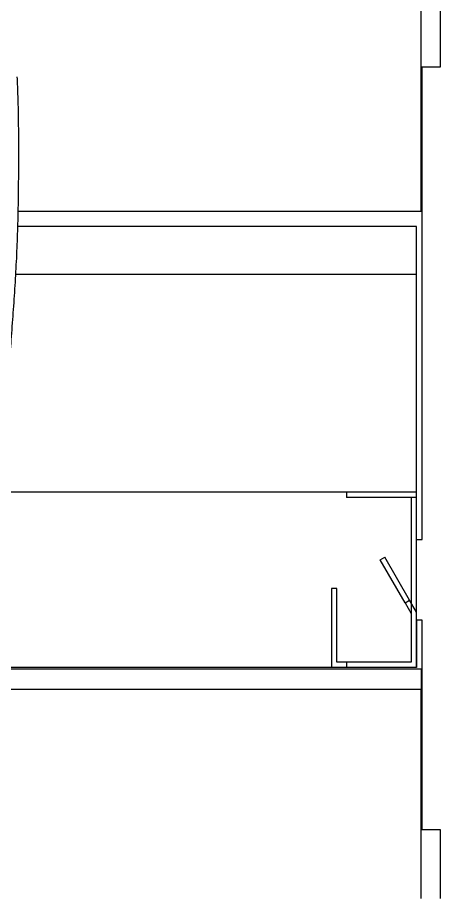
# Model space of a CAD drawing. Header units: millimetres. Extents: x -13464 to 9471, y -517 to 17126.
# Drawn here: x -9925 to -9683, y 3793 to 4295 of the extents above; entities that cross this region are included whole.
import ezdxf

# ---------------------------------------------------------------- set-up
doc = ezdxf.new("R2010")
doc.units = ezdxf.units.MM

msp = doc.modelspace()

# ---------------------------------------------------------------- linework, layer by layer
at = {"color": 7, "linetype": 'Continuous', "lineweight": 25}
for p, q in [((-9694.13, 4266.8), (-9694.13, 4331.8)), ((-9683.13, 4266.8), (-9683.13, 4331.8)), ((-9694.13, 4266.8), (-9683.13, 4266.8)), ((-9694.13, 4184.3), (-9694.13, 4266.8)), ((-9693.63, 3997.3), (-9693.63, 4266.8)), ((-9694.13, 4184.3), (-9924.25, 4184.3)), ((-9696.83, 4175.8), (-9924.45, 4175.8)), ((-9696.83, 4148.36), (-9696.83, 4175.8)), ((-9696.83, 4148.36), (-9925.62, 4148.36)), ((-9696.83, 4024.3), (-9696.83, 4148.36)), ((-9696.83, 4024.3), (-9937.21, 4024.3)), ((-9736.83, 4024.3), (-9736.83, 4021.3)), ((-9696.83, 4021.3), (-9696.83, 4024.3)), ((-9699.83, 4021.3), (-9736.83, 4021.3)), ((-9699.83, 4021.3), (-9699.83, 3927.3)), ((-9696.83, 4021.3), (-9699.83, 4021.3)), ((-9696.83, 3997.3), (-9696.83, 4021.3)), ((-9696.83, 3997.3), (-9693.63, 3997.3)), ((-9696.83, 3924.3), (-9696.83, 3997.3)), ((-9717.51, 3985.71), (-9714.91, 3987.21)), ((-9703.32, 3961.14), (-9717.51, 3985.71)), ((-9700.72, 3962.64), (-9714.91, 3987.21)), ((-9745.33, 3969.3), (-9745.33, 3924.3)), ((-9742.33, 3969.3), (-9745.33, 3969.3)), ((-9742.33, 3927.3), (-9742.33, 3969.3)), ((-9703.32, 3961.14), (-9700.72, 3962.64)), ((-9703.32, 3961.14), (-9699.83, 3955.1)), ((-9696.83, 3955.9), (-9700.72, 3962.64)), ((-9699.83, 3955.1), (-9699.83, 3927.3)), ((-9696.83, 3951.3), (-9696.83, 3955.9)), ((-9696.83, 3951.3), (-9696.83, 3924.3)), ((-9693.63, 3951.3), (-9696.83, 3951.3)), ((-9693.63, 3831.8), (-9693.63, 3951.3)), ((-9694.13, 3923.3), (-9943.46, 3923.3)), ((-9736.83, 3924.3), (-9943.39, 3924.3)), ((-9696.83, 3924.3), (-9745.33, 3924.3)), ((-9699.83, 3927.3), (-9742.33, 3927.3)), ((-9699.83, 3927.3), (-9736.83, 3927.3)), ((-9736.83, 3927.3), (-9736.83, 3924.3)), ((-9696.83, 3924.3), (-9736.83, 3924.3)), ((-9694.13, 3923.3), (-9694.13, 3911.76)), ((-9694.13, 3911.76), (-9944.26, 3911.76)), ((-9694.13, 3831.8), (-9694.13, 3911.76)), ((-9683.13, 3831.8), (-9694.13, 3831.8)), ((-9694.13, 3792.65), (-9694.13, 3831.8)), ((-9683.13, 3792.65), (-9683.13, 3831.8))]:
    msp.add_line(p, q, dxfattribs=at)
msp.add_open_spline([(-9930.79, 4074.75), (-9930.64, 4076.85), (-9930.32, 4081.35), (-9929.86, 4088.35), (-9929.34, 4095.79), (-9928.78, 4103.4), (-9928.19, 4111.13), (-9927.4, 4121.41), (-9926.46, 4134.33), (-9925.48, 4149.97), (-9924.79, 4164.42), (-9924.36, 4177.64), (-9924.12, 4189.6), (-9923.97, 4201.5), (-9923.9, 4213.51), (-9923.91, 4225.59), (-9924.03, 4237.73), (-9924.27, 4249.62), (-9924.6, 4257.43), (-9924.75, 4261.19)], degree=3, knots=[0, 0, 0, 0, 0.0391042, 0.0839582, 0.1273683, 0.1691216, 0.2097586, 0.2501239, 0.3308291, 0.4117825, 0.4931925, 0.5547321, 0.6169758, 0.6802086, 0.7440582, 0.8084694, 0.8734767, 0.9391053, 1, 1, 1, 1], dxfattribs=at)

doc.saveas('drawing.dxf')
